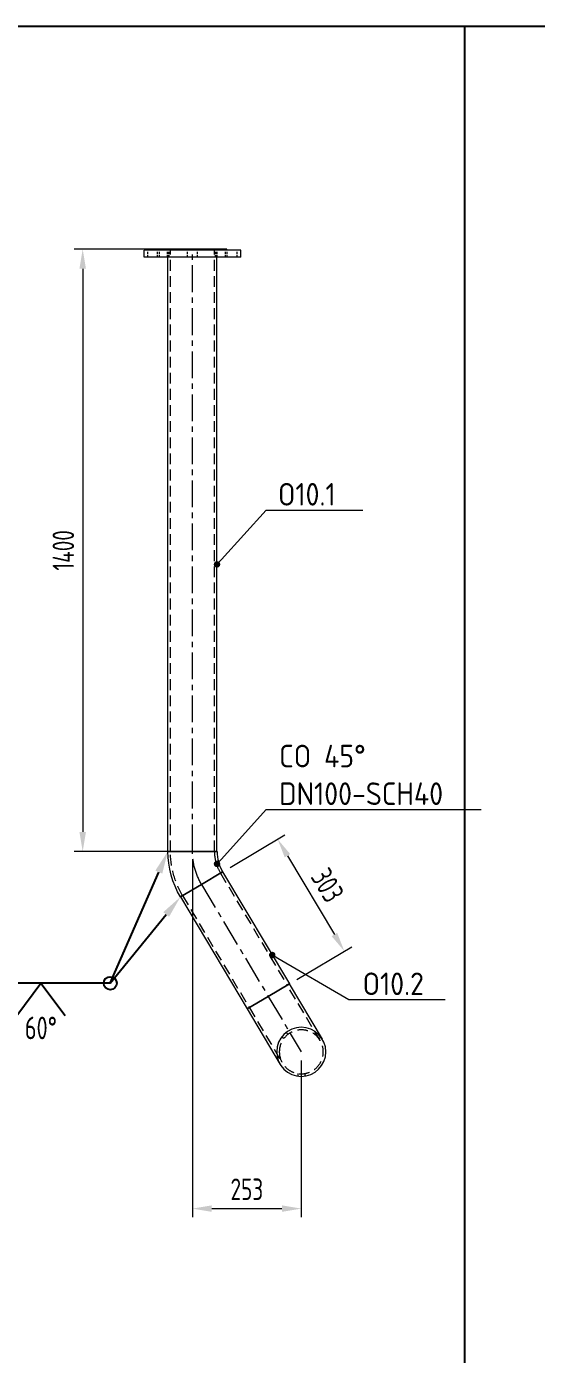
# Model space of a CAD drawing. Header units: millimetres. Extents: x -46397 to 283259, y -8690 to 23983.
# Drawn here: x 169687 to 170873, y 368 to 3455 of the extents above; entities that cross this region are included whole.
import ezdxf
from ezdxf import colors
from ezdxf.entities.mleader import LeaderData, LeaderLine
from ezdxf.math import Vec2, Vec3

# ---------------------------------------------------------------- set-up
doc = ezdxf.new("R2010")
doc.units = ezdxf.units.MM
doc.linetypes.add('CENTER', pattern=[2, 1.25, -0.25, 0.25, -0.25])
doc.linetypes.add('HIDDENX2', pattern=[0.75, 0.5, -0.25])
doc.layers.get('Defpoints').update_dxf_attribs({"lineweight": 0})
for name, color, linetype, lineweight in [('AM_5', 3, 'Continuous', 25), ('Dtext', 255, 'Continuous', 20), ('DUONGTAM', 1, 'CENTER', 0), ('NETCHINH', 7, 'Continuous', 9), ('PHANTOM 2', 8, 'Continuous', 0)]:
    doc.layers.add(name, color=color, linetype=linetype, lineweight=lineweight)
doc.layers.add('flashshoot', color=7, linetype='Continuous')
doc.styles.add('Arial', font='arial.ttf')
doc.styles.add('Chu va so', font='arial.ttf')
doc.styles.add('GHI CHÚ 1', font='isocp_IV25.ttf', dxfattribs={"width": 0.8})
doc.styles.get("Standard").update_dxf_attribs({"font": 'isocp.shx', "width": 0.8})
doc.styles.add('TCVN', font='arial.ttf')
doc.dimstyles.new('1-30SCALE', dxfattribs={"dimtxt": 75, "dimasz": 75, "dimexe": 37.5, "dimexo": 30, "dimgap": 30, "dimtad": 1, "dimtoh": 1, "dimdec": 0, "dimdsep": 46, "dimtxsty": 'GHI CHÚ 1', "dimcen": 0.09, "dimclrd": 256, "dimclre": 256, "dimclrt": 2, "dimadec": 0, "dimazin": 0, "dimtfac": 1, "dimtdec": 0, "dimtofl": 0, "dimtmove": 0, "dimatfit": 3, "dimfxl": 1, "dimlwd": 0, "dimlwe": 0, "dimarcsym": 0})

# ---------------------------------------------------------------- blocks, each defined once
blk = doc.blocks.new('_Dot')
at = {"color": 0, "linetype": 'ByBlock', "lineweight": -2}
blk.add_line((-0.5, 0), (-1, 0), dxfattribs=at)
at = {"color": 0, "linetype": 'ByBlock', "const_width": 0.5}
blk.add_lwpolyline([(-0.25, 0, 1), (0.25, 0, 1)], format="xyb", close=True, dxfattribs=at)
blk = doc.blocks.new('A$C048d9a2a')
at = {"color": 150, "linetype": 'Continuous', "lineweight": 0, "ltscale": 10, "extrusion": (0, 1, 0)}
for p, q in [((112.5, 1138), (-112.5, 1138)), ((-112.5, 1122), (-112.5, 1138)), ((112.5, 1122), (-112.5, 1122)), ((80, 1140), (-80, 1140)), ((-80, 1138), (-80, 1140)), ((-57.2, -259.7), (-57.2, 1122)), ((57.1, -259.7), (57.1, 1122)), ((80, 1138), (80, 1140)), ((112.5, 1122), (112.5, 1138)), ((-57.2, -259.7), (57.1, -259.7)), ((0, -259.7), (-57.2, -259.7)), ((57.1, -259.7), (0, -259.7)), ((70.2, -307.3), (21.1, -336.5)), ((21.1, -336.5), (70.2, -307.3)), ((70.2, -307.3), (225.4, -567.7)), ((21.1, -336.5), (-28, -365.8)), ((-28, -365.8), (21.1, -336.5)), ((-28, -365.8), (127.3, -626.2)), ((176.3, -597), (225.4, -567.7)), ((225.4, -567.7), (176.3, -597)), ((302.2, -696.6), (225.4, -567.7)), ((127.3, -626.2), (176.3, -597)), ((176.3, -597), (127.3, -626.2)), ((127.3, -626.2), (204, -755.1))]:
    blk.add_line(p, q, dxfattribs=at)
at = {"color": 1, "linetype": 'HIDDENX2', "lineweight": 0, "ltscale": 10, "extrusion": (0, 1, 0)}
for p, q in [((-104, 1122), (-104, 1138)), ((-81, 1122), (-81, 1138)), ((-76.9, 1122), (-76.9, 1138)), ((-57.7, 1122), (-57.7, 1140)), ((-57.2, 1122), (-57.2, 1140)), ((-53.9, 1122), (-53.9, 1138)), ((-11.5, 1122), (-11.5, 1138)), ((11.5, 1122), (11.5, 1138)), ((53.9, 1122), (53.9, 1138)), ((57.1, 1122), (57.1, 1140)), ((57.7, 1122), (57.7, 1140)), ((76.9, 1122), (76.9, 1138)), ((81, 1122), (81, 1138)), ((104, 1122), (104, 1138)), ((208.1, -690.7), (212.4, -695)), ((218, -680.8), (222.3, -685.1)), ((284, -685.1), (288.3, -680.8)), ((293.9, -695), (298.2, -690.7)), ((245.1, -776.4), (245.1, -782.4)), ((261.1, -776.4), (261.1, -782.4))]:
    blk.add_line(p, q, dxfattribs=at)
at = {"color": 1, "linetype": 'HIDDENX2', "lineweight": 0, "ltscale": 50, "extrusion": (0, 1, 0)}
for p, q in [((-51.1, -259.7), (-51.1, 1140)), ((51.1, -259.7), (51.1, 1140)), ((65.1, -310.3), (220.3, -570.8)), ((-22.8, -362.7), (132.4, -623.2)), ((297.1, -699.7), (220.3, -570.8)), ((132.4, -623.2), (209.2, -752))]:
    blk.add_line(p, q, dxfattribs=at)
at = {"color": 150, "linetype": 'Continuous', "lineweight": 0, "ltscale": 10, "extrusion": (0, 0, -1)}
blk.add_circle((-253.1, -725.8), 57.1, dxfattribs=at)
at = {"color": 1, "linetype": 'HIDDENX2', "lineweight": 0, "ltscale": 50, "extrusion": (0, 0, -1)}
blk.add_circle((-253.1, -725.8), 51.1, dxfattribs=at)
at = {"color": 150, "linetype": 'Continuous', "lineweight": 0, "ltscale": 10, "extrusion": (0, 0, -1)}
blk.add_arc((-150, -259.7), 207.1, 329.211, 0.0003, dxfattribs=at)
at = {"color": 1, "linetype": 'HIDDENX2', "lineweight": 0, "ltscale": 50, "extrusion": (0, 0, -1)}
blk.add_arc((-150, -259.7), 201.1, 329.211, 0, dxfattribs=at)
at = {"color": 1, "linetype": 'HIDDENX2', "lineweight": 0, "ltscale": 50}
blk.add_arc((150, -259.7), 98.9, 180, 210.789, dxfattribs=at)
at = {"color": 150, "linetype": 'Continuous', "lineweight": 0, "ltscale": 10}
blk.add_arc((150, -259.7), 92.8, 180, 210.789, dxfattribs=at)
at = {"layer": 'DUONGTAM', "ltscale": 50, "extrusion": (0, 1, 0)}
for p, q in [((0, -259.7), (0, 1140)), ((21.1, -336.5), (176.3, -597)), ((176.3, -597), (253.1, -725.8))]:
    blk.add_line(p, q, dxfattribs=at)
at = {"layer": 'DUONGTAM', "ltscale": 50, "extrusion": (0, 0, -1)}
blk.add_arc((-150, -259.7), 150, 329.211, 0.0003, dxfattribs=at)
blk = doc.blocks.new('*D657')
at = {"layer": 'Defpoints', "color": 0, "transparency": 16777216}
for p in [(170031.1, 2937.6, -1.5), (169817.6, 1537.9), (170044.2, 1537.9, -1.5)]:
    blk.add_point(p, dxfattribs=at)
at = {"layer": 'PHANTOM 2', "linetype": 'Continuous', "lineweight": 0, "transparency": 16777216}
for p, q in [((170011.1, 2937.6), (169797.6, 2937.6)), ((169817.6, 2892.6), (169817.6, 1582.9)), ((170024.2, 1537.9), (169797.6, 1537.9))]:
    blk.add_line(p, q, dxfattribs=at)
at = {"layer": 'PHANTOM 2', "transparency": 16777216}
for points in [[(169810.1, 2892.6), (169825.1, 2892.6), (169817.6, 2937.6)], [(169810.1, 1582.9), (169825.1, 1582.9), (169817.6, 1537.9)]]:
    blk.add_solid(points, dxfattribs=at)
at = {"layer": 'PHANTOM 2', "color": 2, "transparency": 16777216, "insert": (169772.6, 2237.7), "char_height": 50, "attachment_point": 5, "rotation": 90, "style": 'GHI CHÚ 1'}
blk.add_mtext('1400', dxfattribs=at)
blk = doc.blocks.new('*D658')
at = {"layer": 'Defpoints', "color": 0, "transparency": 16777216}
for p in [(170143, 1490.3, -1.5), (170425.9, 1305.9), (170298.2, 1229.8, -1.5)]:
    blk.add_point(p, dxfattribs=at)
at = {"layer": 'PHANTOM 2', "linetype": 'Continuous', "lineweight": 0, "transparency": 16777216}
for p, q in [((170160.2, 1500.6), (170287.8, 1576.6)), ((170293.7, 1527.7), (170402.8, 1344.6)), ((170315.4, 1240.1), (170443.1, 1316.2))]:
    blk.add_line(p, q, dxfattribs=at)
at = {"layer": 'PHANTOM 2', "transparency": 16777216}
for points in [[(170300.1, 1531.6), (170287.3, 1523.9), (170270.7, 1566.4)], [(170409.3, 1348.4), (170396.4, 1340.7), (170425.9, 1305.9)]]:
    blk.add_solid(points, dxfattribs=at)
at = {"layer": 'PHANTOM 2', "color": 2, "transparency": 16777216, "insert": (170386.9, 1459.2), "char_height": 50, "attachment_point": 5, "rotation": 300.789, "style": 'GHI CHÚ 1'}
blk.add_mtext('303', dxfattribs=at)
blk = doc.blocks.new('*S1161')
at = {"layer": 'AM_5'}
for p, q in [((157767.7, 1231.3, -1.5), (157880.7, 1489.8, -1.5)), ((157767.7, 1231.3, -1.5), (157897.8, 1391.1, -1.5)), ((157460.3, 1231.3, -1.5), (157385.3, 1306.3, -1.5)), ((157460.3, 1231.3, -1.5), (157385.3, 1156.3, -1.5)), ((157767.7, 1231.3, -1.5), (157460.3, 1231.3, -1.5))]:
    blk.add_line(p, q, dxfattribs=at)
at = {"layer": 'AM_5', "color": 2}
for p, q in [((157550.3, 1156.3, -1.5), (157606.5, 1231.3, -1.5)), ((157606.5, 1231.3, -1.5), (157662.8, 1156.3, -1.5))]:
    blk.add_line(p, q, dxfattribs=at)
blk.add_circle((157767.7, 1231.3, -1.5), 15, dxfattribs=at)
at = {"layer": 'AM_5', "linetype": 'Continuous'}
for points in [[(157888.7, 1486.2, -1.5), (157872.7, 1493.3, -1.5), (157901.7, 1537.9, -1.5)], [(157904.5, 1385.6, -1.5), (157891, 1396.6, -1.5), (157930.9, 1431.8, -1.5)]]:
    blk.add_trace(points, dxfattribs=at)
at = {"layer": 'AM_5', "color": 2, "char_height": 52.5}
for s, insert, attachment_point in [('TYP', (157369.5, 1231.3, -1.5), 6), ('60%%d', (157606.5, 1153.6, -1.5), 2)]:
    blk.add_mtext(s, dxfattribs=dict(at, insert=insert, attachment_point=attachment_point))
blk = doc.blocks.new('*D665')
at = {"layer": 'Defpoints', "color": 0, "transparency": 16777216}
for p in [(170072.7, 1537.9, -1.5), (170325.9, 1071.7, -1.5), (170325.9, 707.3)]:
    blk.add_point(p, dxfattribs=at)
at = {"layer": 'PHANTOM 2', "linetype": 'Continuous', "lineweight": 0, "transparency": 16777216}
for p, q in [((170072.7, 1517.9), (170072.7, 687.3)), ((170325.9, 1051.7), (170325.9, 687.3)), ((170117.7, 707.3), (170280.9, 707.3))]:
    blk.add_line(p, q, dxfattribs=at)
at = {"layer": 'PHANTOM 2', "transparency": 16777216}
for points in [[(170117.7, 714.8), (170117.7, 699.8), (170072.7, 707.3)], [(170280.9, 714.8), (170280.9, 699.8), (170325.9, 707.3)]]:
    blk.add_solid(points, dxfattribs=at)
at = {"layer": 'PHANTOM 2', "color": 2, "transparency": 16777216, "insert": (170199.3, 752.3), "char_height": 50, "attachment_point": 5, "style": 'GHI CHÚ 1'}
blk.add_mtext('253', dxfattribs=at)
blk = doc.blocks.new('*U1813')
at = {"lineweight": 25}
for points in [[(0, 0), (9003.9, 0), (9003.9, 5898), (0, 5898)], [(0, 0), (6807.8, 0), (6807.8, 5898), (0, 5898)]]:
    blk.add_lwpolyline(points, close=True, dxfattribs=at)
at = {"layer": 'Dtext', "ltscale": 0.1}
for tag, p, height, style in [('REV_3', (6865.8, 2215.3), 39.2, 'TCVN'), ('FOR_APPROVAL3', (7258, 2212.5, -0.4), 47.1, 'TCVN'), ('REV_2', (6865.8, 2068.9), 39.2, 'TCVN'), ('FOR_APPROVAL2', (7258, 2066.1, -0.4), 47.1, 'TCVN'), ('REV_1', (6865.8, 1922.5), 39.2, 'TCVN'), ('FOR_APPROVAL1', (7258, 1919.7, -0.3), 47.1, 'TCVN'), ('REV_0', (6865.8, 1776.1), 39.2, 'TCVN'), ('NGUOI_VE', (7675.9, 1774, -0.3), 47.1, 'TCVN'), ('NGUOI_KIEM_2', (8091.7, 1774, -0.4), 47.1, 'TCVN'), ('NGUOI_DUYET', (8594, 1774, -0.4), 47.1, 'TCVN'), ('1.1_A4', (8619.2, 89.3, -0.4), 47.1, 'Chu va so'), ('A4_A4', (8775.8, 89.3, -0.4), 47.1, 'Chu va so'), ('REV.', (8904.8, 89.3, -0.4), 47.1, 'Chu va so')]:
    blk.add_attdef(tag, p, '', height=height, dxfattribs=dict(at, style=style))
for tag, p, height, style, width in [('NGAY_REV03', (6965.2, 2212.5, -0.4), 40.8, 'TCVN', 0.95), ('NGAY_REV02', (6965.2, 2066.1, -0.4), 40.8, 'TCVN', 0.95), ('NGAY_REV01', (6965.2, 1919.7, -0.4), 40.8, 'TCVN', 0.95), ('NGAY_REV0', (6965.2, 1773.3, -0.4), 40.8, 'TCVN', 0.95), ('DWD.NO', (6961.6, 38.2, -0.4), 62.7, 'Chu va so', 0.85)]:
    blk.add_attdef(tag, p, '', height=height, dxfattribs=dict(at, style=style, width=width))
at = {"layer": 'Dtext', "lineweight": 25, "ltscale": 0.1, "style": 'Chu va so'}
for tag, p, height in [('PROJECT_CODE', (7415.1, 737.3), 94.1), ('TITLE1', (7007.5, 562.2, -0.4), 62.7), ('TITLE2', (7007.5, 414.7, -0.4), 62.7), ('TITLE3', (7007.5, 268.3, -0.4), 62.7)]:
    blk.add_attdef(tag, p, '', height=height, dxfattribs=at)

msp = doc.modelspace()

# ---------------------------------------------------------------- block references
at = {"layer": 'AM_5'}
msp.add_blockref('*S1161', (12113.89, 0), dxfattribs=at)
at = {"layer": 'flashshoot'}
msp.add_blockref('A$C048d9a2a', (170072.75, 1797.59, -1.5), dxfattribs=at)

# ---------------------------------------------------------------- dimensions: what is measured, and where the dimension line sits
at = {"layer": 'PHANTOM 2'}
dim = msp.add_linear_dim(base=(169817.56, 1537.86), p1=(170031.06, 2937.59, -1.5), p2=(170044.17, 1537.86, -1.5), angle=90, dimstyle='1-30SCALE', override={"dimtxt": 50, "dimasz": 45, "dimexe": 20, "dimexo": 20, "dimgap": 20, "dimtmove": 1}, dxfattribs=at)
dim.commit()
dim.dimension.update_dxf_attribs({"geometry": '*D657', "text_midpoint": (169772.56, 2237.72)})
dim = msp.add_aligned_dim(p1=(170142.98, 1490.33, -1.5), p2=(170298.19, 1229.85, -1.5), distance=148.63, dimstyle='1-30SCALE', override={"dimtxt": 50, "dimasz": 45, "dimexe": 20, "dimexo": 20, "dimgap": 20, "dimtmove": 1}, dxfattribs=at)
dim.commit()
dim.dimension.update_dxf_attribs({"geometry": '*D658', "text_midpoint": (170386.92, 1459.2)})
dim = msp.add_linear_dim(base=(170325.88, 707.31), p1=(170072.75, 1537.86, -1.5), p2=(170325.88, 1071.74, -1.5), dimstyle='1-30SCALE', override={"dimtxt": 50, "dimasz": 45, "dimexe": 20, "dimexo": 20, "dimgap": 20, "dimtmove": 1}, dxfattribs=at)
dim.commit()
dim.dimension.update_dxf_attribs({"geometry": '*D665', "text_midpoint": (170199.31, 752.32)})

# ---------------------------------------------------------------- leaders
at = {"color": 3, "ltscale": 5}
ml = msp.add_multileader_mtext('Standard', dxfattribs=at)
ml.set_content('{\\fArial|b0|i0|c0|p34;Khoan lỗ %%C10 cho cùm ống DN200 (theo thực tế)}', color=3)
ml.set_leader_properties(lineweight=9)
ml.set_arrow_properties(name='DOT')
ml.build(insert=Vec2(0, 0))
ml.multileader.update_dxf_attribs({"has_dogleg": 0, "text_left_attachment_type": 5, "text_right_attachment_type": 6, "dogleg_length": 0.1, "arrow_head_size": 17.4, "scale": 300})
ctx = ml.context
ctx.base_point, ctx.scale, ctx.char_height, ctx.arrow_head_size, ctx.landing_gap_size, ctx.plane_origin = Vec3(148509.96, 665.28), 300, 24, 17.4, 18, Vec3(149312.43, -378.76)
ctx.left_attachment, ctx.right_attachment = 5, 6
notes = []
notes.append((ctx, [(0, (1, 1, 0), (148878.33, 716.29), (-1, 0), 30, [(0, [(149054.42, 441.35)], 0, [])])]))
ctx.mtext.insert, ctx.mtext.width, ctx.mtext.flow_direction = Vec3(148527.96, 747.35), 309.9931, 5
ml = msp.add_multileader_mtext('Standard', dxfattribs=at)
ml.set_content('{\\fArial|b0|i0|c0|p34;Khoan lỗ %%C10 cho cùm ống DN100 (theo thực tế)}', color=3)
ml.set_leader_properties(lineweight=9)
ml.set_arrow_properties(name='DOT')
ml.build(insert=Vec2(0, 0))
ml.multileader.update_dxf_attribs({"has_dogleg": 0, "text_left_attachment_type": 5, "text_right_attachment_type": 6, "dogleg_length": 0.1, "arrow_head_size": 17.4, "scale": 300})
ctx = ml.context
ctx.base_point, ctx.scale, ctx.char_height, ctx.arrow_head_size, ctx.landing_gap_size, ctx.plane_origin = Vec3(149602.55, 578.05), 300, 24, 17.4, 18, Vec3(149253.66, -389.59)
ctx.left_attachment, ctx.right_attachment = 5, 6
notes.append((ctx, [(0, (1, 1, 0), (149572.55, 578.05), (1, 0), 30, [(0, [(149511.66, 430.53)], 0, [])])]))
ctx.mtext.insert, ctx.mtext.width, ctx.mtext.flow_direction = Vec3(149620.55, 660.13), 306.4046, 5
at = {"layer": 'NETCHINH'}
ml = msp.add_multileader_mtext('Standard', dxfattribs=at)
ml.set_content('{\\Fisocp|c0;O10.1}', color=1, style='Arial')
ml.set_leader_properties(color=2, linetype='Continuous', lineweight=-1)
ml.set_arrow_properties(name='DOT')
ml.build(insert=Vec2(0, 0))
ml.multileader.update_dxf_attribs({"has_dogleg": 0, "text_left_attachment_type": 5, "text_right_attachment_type": 5, "dogleg_length": 0, "arrow_head_size": 15, "scale": 15})
ctx = ml.context
ctx.base_point, ctx.scale, ctx.char_height, ctx.arrow_head_size, ctx.landing_gap_size, ctx.plane_origin = Vec3(170244.38, 2331.31, 6.53), 15, 52.5, 15, 30, Vec3(169485.43, 979.73, 6.53)
ctx.left_attachment, ctx.right_attachment, ctx.text_align_type = 5, 5, 2
notes.append((ctx, [(1, (1, 1, 0), (170244.38, 2331.31, 6.53), (1, 0), 0, [(0, [(170129.9, 2205.1, 6.53)], 0, [])])]))
ctx.mtext.insert, ctx.mtext.alignment, ctx.mtext.flow_direction = Vec3(170405.63, 2394.31, 6.53), 3, 5
ml = msp.add_multileader_mtext('Standard', dxfattribs=at)
ml.set_content('{\\Fisocp|c0;CO 45%%D\\PDN100-SCH40}', color=1, style='Arial')
ml.set_leader_properties(color=2, linetype='Continuous', lineweight=-1)
ml.set_arrow_properties(name='DOT')
ml.build(insert=Vec2(0, 0))
ml.multileader.update_dxf_attribs({"has_dogleg": 0, "text_left_attachment_type": 5, "text_right_attachment_type": 5, "dogleg_length": 0, "arrow_head_size": 15, "scale": 15})
ctx = ml.context
ctx.base_point, ctx.scale, ctx.char_height, ctx.arrow_head_size, ctx.landing_gap_size, ctx.plane_origin = Vec3(170244.38, 1634.84, 6.53), 15, 52.5, 15, 30, Vec3(169485.43, 283.26, 6.53)
ctx.left_attachment, ctx.right_attachment = 5, 5
notes.append((ctx, [(1, (1, 1, 0), (170244.38, 1634.84, 6.53), (1, 0), 0, [(0, [(170129.9, 1508.63, 6.53)], 0, [])])]))
ctx.mtext.insert, ctx.mtext.flow_direction = Vec3(170274.38, 1785.7, 6.53), 5
ml = msp.add_multileader_mtext('Standard', dxfattribs=at)
ml.set_content('{\\Fisocp|c0;O10.2}', color=1, style='Arial')
ml.set_leader_properties(color=2, linetype='Continuous', lineweight=-1)
ml.set_arrow_properties(name='DOT')
ml.build(insert=Vec2(0, 0))
ml.multileader.update_dxf_attribs({"has_dogleg": 0, "text_left_attachment_type": 5, "text_right_attachment_type": 5, "dogleg_length": 0, "arrow_head_size": 15, "scale": 15})
ctx = ml.context
ctx.base_point, ctx.scale, ctx.char_height, ctx.arrow_head_size, ctx.landing_gap_size, ctx.plane_origin = Vec3(170436.06, 1193.2, 6.53), 15, 52.5, 15, 30, Vec3(169677.11, 56.44, 6.53)
ctx.left_attachment, ctx.right_attachment, ctx.text_align_type = 5, 5, 2
notes.append((ctx, [(1, (1, 1, 0), (170436.06, 1193.2, 6.53), (1, 0), 0, [(0, [(170258.27, 1296.84, 6.53)], 0, [])])]))
ctx.mtext.insert, ctx.mtext.alignment, ctx.mtext.flow_direction = Vec3(170610.96, 1256.21, 6.53), 3, 5
for ctx, leaders in notes:
    for number, flags, end, landing, length, lines in leaders:
        leader = LeaderData()
        leader.index, (leader.has_last_leader_line, leader.has_dogleg_vector, leader.attachment_direction) = number, flags
        leader.last_leader_point, leader.dogleg_vector, leader.dogleg_length = Vec3(end), Vec3(landing), length
        for number, points, colour, breaks in lines:
            line = LeaderLine()
            line.index, line.vertices, line.color, line.breaks = number, Vec3.list(points), colors.encode_raw_color(colour), breaks
            leader.lines.append(line)
        ctx.leaders.append(leader)

# ---------------------------------------------------------------- next in the draw order: block references
at = {"xscale": 0.9084576280678549, "yscale": 0.9084576280678549, "zscale": 0.9084576280678549}
msp.add_blockref('*U1813', (164521.89, -1902.62), dxfattribs=at)

doc.saveas('drawing.dxf')
